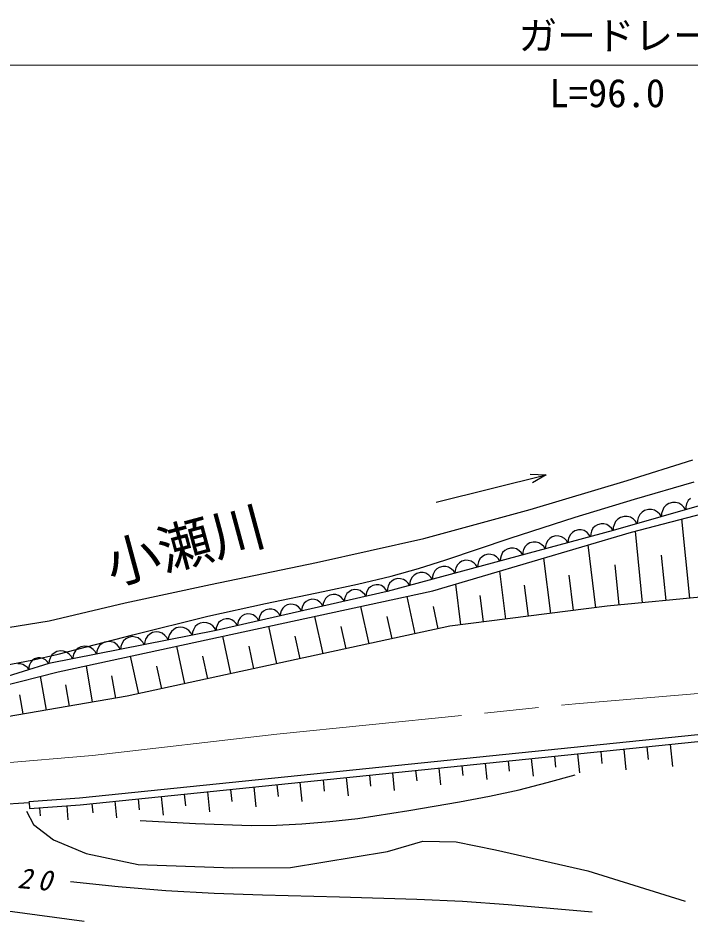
# Model space of a CAD drawing. Units: millimetres, scale not verified. Extents: x 40000 to 680000, y 20000 to 380000.
# Drawn here: x 408440 to 451909, y 250301 to 308424 of the extents above; entities that cross this region are included whole.
import ezdxf
from ezdxf.enums import TextEntityAlignment as Align

# ---------------------------------------------------------------- set-up
doc = ezdxf.new("R2010")
doc.units = ezdxf.units.MM
doc.header["$LTSCALE"] = 1000
doc.linetypes.add('CHAIN', pattern=[18.5, 12, -1.5, 3.5, -1.5])
for name, color, linetype, lineweight in [('M-BGD', 7, 'Continuous', 25), ('M-BMK', 2, 'CHAIN', 13), ('M-BMK-HTXT', 7, 'Continuous', 13)]:
    doc.layers.add(name, color=color, linetype=linetype, lineweight=lineweight)
doc.styles.add('ＭＳ ゴシック', font='')
doc.styles.get('ＭＳ ゴシック').set_extended_font_data('MS Gothic')

msp = doc.modelspace()

# ---------------------------------------------------------------- linework, layer by layer
at = {"layer": 'M-BGD'}
for p, q in [((447835, 278495), (452095, 279831)), ((435486, 277084), (442613, 278865)), ((441571, 276603), (447835, 278495)), ((441573, 278901), (442613, 278865)), ((442613, 278865), (441712, 278346)), ((448322, 277288), (452182, 278401)), ((444478, 276116), (448322, 277288)), ((454755, 277499), (446935, 275244)), ((448114, 275146), (457669, 277652)), ((451932, 277333), (451787, 277190)), ((450223, 276739), (450120, 276523)), ((450368, 276882), (450223, 276739)), ((450534, 276994), (450368, 276882)), ((450777, 277064), (450534, 276994)), ((450977, 277058), (450777, 277064)), ((451177, 277014), (450977, 277058)), ((451379, 276886), (451177, 277014)), ((451517, 276760), (451379, 276886)), ((451627, 276597), (451517, 276760)), ((451638, 276795), (451627, 276597)), ((451684, 276974), (451638, 276795)), ((451787, 277190), (451684, 276974)), ((434684, 274744), (441571, 276603)), ((440283, 274760), (444478, 276116)), ((447406, 276092), (447239, 275980)), ((447649, 276162), (447406, 276092)), ((447849, 276156), (447649, 276162)), ((448049, 276112), (447849, 276156)), ((448251, 275984), (448049, 276112)), ((448658, 276288), (448556, 276072)), ((448803, 276431), (448658, 276288)), ((448970, 276543), (448803, 276431)), ((449213, 276613), (448970, 276543)), ((449413, 276607), (449213, 276613)), ((449613, 276563), (449413, 276607)), ((449815, 276435), (449613, 276563)), ((449952, 276309), (449815, 276435)), ((450063, 276146), (449952, 276309)), ((450074, 276344), (450063, 276146)), ((450120, 276523), (450074, 276344)), ((445768, 275529), (445631, 275398)), ((445925, 275630), (445768, 275529)), ((446152, 275691), (445925, 275630)), ((446338, 275683), (446152, 275691)), ((446523, 275639), (446338, 275683)), ((446709, 275516), (446523, 275639)), ((446835, 275398), (446709, 275516)), ((446992, 275621), (446946, 275442)), ((447094, 275837), (446992, 275621)), ((447239, 275980), (447094, 275837)), ((448388, 275858), (448251, 275984)), ((448499, 275695), (448388, 275858)), ((448510, 275893), (448499, 275695)), ((448556, 276072), (448510, 275893)), ((451886, 270871), (451381, 276002)), ((446935, 275244), (432318, 271298)), ((435263, 271339), (448114, 275146)), ((444169, 275003), (444070, 274804)), ((444306, 275134), (444169, 275003)), ((444463, 275236), (444306, 275134)), ((444690, 275297), (444463, 275236)), ((444877, 275288), (444690, 275297)), ((445061, 275244), (444877, 275288)), ((445247, 275122), (445061, 275244)), ((445373, 275003), (445247, 275122)), ((445473, 274850), (445373, 275003)), ((445486, 275034), (445473, 274850)), ((445532, 275199), (445486, 275034)), ((445631, 275398), (445532, 275199)), ((446935, 275244), (446835, 275398)), ((446946, 275442), (446935, 275244)), ((448840, 270572), (448383, 275216)), ((427744, 273186), (434684, 274744)), ((436117, 273350), (440283, 274760)), ((441383, 274345), (441246, 274214)), ((441540, 274446), (441383, 274345)), ((441767, 274508), (441540, 274446)), ((441953, 274499), (441767, 274508)), ((442138, 274455), (441953, 274499)), ((442324, 274333), (442138, 274455)), ((442609, 274410), (442563, 274244)), ((442708, 274609), (442609, 274410)), ((442845, 274740), (442708, 274609)), ((443002, 274841), (442845, 274740)), ((443228, 274902), (443002, 274841)), ((443415, 274894), (443228, 274902)), ((443599, 274849), (443415, 274894)), ((443785, 274727), (443599, 274849)), ((443911, 274608), (443785, 274727)), ((444012, 274455), (443911, 274608)), ((444025, 274639), (444012, 274455)), ((444070, 274804), (444025, 274639)), ((439784, 273820), (439685, 273620)), ((439922, 273951), (439784, 273820)), ((440078, 274052), (439922, 273951)), ((440305, 274113), (440078, 274052)), ((440492, 274105), (440305, 274113)), ((440676, 274060), (440492, 274105)), ((440862, 273938), (440676, 274060)), ((440988, 273819), (440862, 273938)), ((441088, 273666), (440988, 273819)), ((441101, 273850), (441088, 273666)), ((441147, 274015), (441101, 273850)), ((441246, 274214), (441147, 274015)), ((442450, 274214), (442324, 274333)), ((442550, 274060), (442450, 274214)), ((442563, 274244), (442550, 274060)), ((445827, 270255), (445313, 274316)), ((481622, 273798), (446555, 270347)), ((420895, 271767), (427744, 273186)), ((434356, 272792), (436117, 273350)), ((437155, 273263), (436998, 273161)), ((437382, 273324), (437155, 273263)), ((437568, 273315), (437382, 273324)), ((437753, 273271), (437568, 273315)), ((437939, 273149), (437753, 273271)), ((438224, 273226), (438178, 273060)), ((438323, 273425), (438224, 273226)), ((438460, 273556), (438323, 273425)), ((438617, 273657), (438460, 273556)), ((438843, 273718), (438617, 273657)), ((439030, 273710), (438843, 273718)), ((439214, 273666), (439030, 273710)), ((439400, 273543), (439214, 273666)), ((439526, 273424), (439400, 273543)), ((439627, 273271), (439526, 273424)), ((439640, 273455), (439627, 273271)), ((439685, 273620), (439640, 273455)), ((442916, 269886), (442462, 273472)), ((450363, 270721), (450074, 273654)), ((432588, 272296), (434356, 272792)), ((435399, 272636), (435300, 272436)), ((435537, 272767), (435399, 272636)), ((435694, 272868), (435537, 272767)), ((435920, 272929), (435694, 272868)), ((436107, 272921), (435920, 272929)), ((436291, 272876), (436107, 272921)), ((436477, 272754), (436291, 272876)), ((436603, 272635), (436477, 272754)), ((436703, 272482), (436603, 272635)), ((436716, 272666), (436703, 272482)), ((436762, 272831), (436716, 272666)), ((436861, 273030), (436762, 272831)), ((436998, 273161), (436861, 273030)), ((438065, 273030), (437939, 273149)), ((438165, 272877), (438065, 273030)), ((438178, 273060), (438165, 272877)), ((440005, 269517), (439611, 272627)), ((447317, 270422), (447059, 273038)), ((430392, 271769), (432588, 272296)), ((432770, 272079), (432613, 271978)), ((432997, 272140), (432770, 272079)), ((433183, 272131), (432997, 272140)), ((433368, 272087), (433183, 272131)), ((433554, 271965), (433368, 272087)), ((433839, 272042), (433793, 271877)), ((433938, 272241), (433839, 272042)), ((434075, 272372), (433938, 272241)), ((434232, 272473), (434075, 272372)), ((434458, 272534), (434232, 272473)), ((434645, 272526), (434458, 272534)), ((434829, 272482), (434645, 272526)), ((435015, 272359), (434829, 272482)), ((435142, 272241), (435015, 272359)), ((435242, 272087), (435142, 272241)), ((435255, 272271), (435242, 272087)), ((435300, 272436), (435255, 272271)), ((444372, 270070), (444081, 272364)), ((415368, 270570), (420895, 271767)), ((428191, 271303), (430392, 271769)), ((431103, 271491), (431003, 271308)), ((431236, 271609), (431103, 271491)), ((431387, 271697), (431236, 271609)), ((431602, 271746), (431387, 271697)), ((431776, 271731), (431602, 271746)), ((431947, 271683), (431776, 271731)), ((432117, 271561), (431947, 271683)), ((432230, 271445), (432117, 271561)), ((432318, 271298), (432230, 271445)), ((432331, 271482), (432318, 271298)), ((432377, 271647), (432331, 271482)), ((432476, 271846), (432377, 271647)), ((432613, 271978), (432476, 271846)), ((433680, 271846), (433554, 271965)), ((433780, 271693), (433680, 271846)), ((433793, 271877), (433780, 271693)), ((437094, 269148), (436761, 271783)), ((441461, 269702), (441206, 271710)), ((411033, 266106), (435263, 271339)), ((432318, 271298), (421250, 268780)), ((424440, 270531), (428191, 271303)), ((428336, 270861), (428236, 270679)), ((428469, 270979), (428336, 270861)), ((428620, 271068), (428469, 270979)), ((428835, 271117), (428620, 271068)), ((429009, 271102), (428835, 271117)), ((429180, 271053), (429009, 271102)), ((429350, 270932), (429180, 271053)), ((429463, 270816), (429350, 270932)), ((429619, 270993), (429571, 270840)), ((429720, 271176), (429619, 270993)), ((429853, 271294), (429720, 271176)), ((430004, 271383), (429853, 271294)), ((430218, 271431), (430004, 271383)), ((430393, 271417), (430218, 271431)), ((430564, 271368), (430393, 271417)), ((430733, 271247), (430564, 271368)), ((430847, 271131), (430733, 271247)), ((430935, 270983), (430847, 271131)), ((430954, 271155), (430935, 270983)), ((431003, 271308), (430954, 271155)), ((434132, 268570), (433608, 270982)), ((438550, 269333), (438332, 271056)), ((410468, 269401), (415368, 270570)), ((420715, 269703), (424440, 270531)), ((425702, 270350), (425569, 270232)), ((425853, 270438), (425702, 270350)), ((426068, 270487), (425853, 270438)), ((426242, 270472), (426068, 270487)), ((426413, 270424), (426242, 270472)), ((426583, 270302), (426413, 270424)), ((426696, 270186), (426583, 270302)), ((426852, 270364), (426804, 270211)), ((426953, 270547), (426852, 270364)), ((427086, 270664), (426953, 270547)), ((427237, 270753), (427086, 270664)), ((427451, 270802), (427237, 270753)), ((427626, 270787), (427451, 270802)), ((427797, 270739), (427626, 270787)), ((427966, 270617), (427797, 270739)), ((428080, 270501), (427966, 270617)), ((428168, 270354), (428080, 270501)), ((428187, 270526), (428168, 270354)), ((428236, 270679), (428187, 270526)), ((429551, 270669), (429463, 270816)), ((429571, 270840), (429551, 270669)), ((431153, 267922), (430627, 270338)), ((435622, 268894), (435307, 270340)), ((446555, 270347), (436367, 269056)), ((415869, 268491), (420715, 269703)), ((422935, 269720), (422802, 269602)), ((423086, 269809), (422935, 269720)), ((423301, 269858), (423086, 269809)), ((423475, 269843), (423301, 269858)), ((423646, 269794), (423475, 269843)), ((423816, 269673), (423646, 269794)), ((424085, 269734), (424037, 269581)), ((424186, 269917), (424085, 269734)), ((424319, 270035), (424186, 269917)), ((424470, 270124), (424319, 270035)), ((424684, 270172), (424470, 270124)), ((424859, 270158), (424684, 270172)), ((425030, 270109), (424859, 270158)), ((425199, 269988), (425030, 270109)), ((425313, 269872), (425199, 269988)), ((425401, 269724), (425313, 269872)), ((425420, 269896), (425401, 269724)), ((425469, 270049), (425420, 269896)), ((425569, 270232), (425469, 270049)), ((426784, 270039), (426696, 270186)), ((426804, 270211), (426784, 270039)), ((428173, 267274), (427647, 269694)), ((432642, 268246), (432327, 269695)), ((406848, 268817), (410468, 269401)), ((420059, 269159), (419907, 269032)), ((420229, 269253), (420059, 269159)), ((420469, 269300), (420229, 269253)), ((420662, 269278), (420469, 269300)), ((420850, 269219), (420662, 269278)), ((421035, 269079), (420850, 269219)), ((421419, 269288), (421318, 269105)), ((421552, 269405), (421419, 269288)), ((421703, 269494), (421552, 269405)), ((421917, 269543), (421703, 269494)), ((422092, 269528), (421917, 269543)), ((422263, 269480), (422092, 269528)), ((422432, 269358), (422263, 269480)), ((422546, 269242), (422432, 269358)), ((422634, 269095), (422546, 269242)), ((422653, 269267), (422634, 269095)), ((422702, 269420), (422653, 269267)), ((422802, 269602), (422702, 269420)), ((423929, 269557), (423816, 269673)), ((424017, 269410), (423929, 269557)), ((424037, 269581), (424017, 269410)), ((421250, 268780), (410430, 266638)), ((436367, 269056), (415511, 264521)), ((416968, 268547), (416816, 268420)), ((417138, 268641), (416968, 268547)), ((417377, 268688), (417138, 268641)), ((417570, 268666), (417377, 268688)), ((417759, 268607), (417570, 268666)), ((417943, 268467), (417759, 268607)), ((418362, 268726), (418245, 268527)), ((418513, 268853), (418362, 268726)), ((418683, 268947), (418513, 268853)), ((418923, 268994), (418683, 268947)), ((419116, 268972), (418923, 268994)), ((419305, 268913), (419116, 268972)), ((419489, 268773), (419305, 268913)), ((419612, 268640), (419489, 268773)), ((419705, 268474), (419612, 268640)), ((419731, 268664), (419705, 268474)), ((419790, 268833), (419731, 268664)), ((419907, 269032), (419790, 268833)), ((421157, 268946), (421035, 269079)), ((421250, 268780), (421157, 268946)), ((421270, 268952), (421250, 268780)), ((421318, 269105), (421270, 268952)), ((425194, 266627), (424666, 269051)), ((429663, 267598), (429347, 269049)), ((411042, 267247), (415869, 268491)), ((414046, 268029), (413876, 267935)), ((414286, 268076), (414046, 268029)), ((414479, 268054), (414286, 268076)), ((414667, 267995), (414479, 268054)), ((414852, 267855), (414667, 267995)), ((415270, 268114), (415153, 267915)), ((415422, 268241), (415270, 268114)), ((415592, 268335), (415422, 268241)), ((415832, 268382), (415592, 268335)), ((416025, 268360), (415832, 268382)), ((416213, 268301), (416025, 268360)), ((416397, 268161), (416213, 268301)), ((416520, 268029), (416397, 268161)), ((416613, 267862), (416520, 268029)), ((416640, 268052), (416613, 267862)), ((416699, 268221), (416640, 268052)), ((416816, 268420), (416699, 268221)), ((418066, 268335), (417943, 268467)), ((418159, 268168), (418066, 268335)), ((418186, 268358), (418159, 268168)), ((418245, 268527), (418186, 268358)), ((422214, 265979), (421686, 268407)), ((426683, 266951), (426367, 268404)), ((410955, 267417), (410785, 267323)), ((411194, 267464), (410955, 267417)), ((411387, 267442), (411194, 267464)), ((411576, 267383), (411387, 267442)), ((411760, 267243), (411576, 267383)), ((412179, 267502), (412062, 267303)), ((412330, 267629), (412179, 267502)), ((412501, 267723), (412330, 267629)), ((412740, 267770), (412501, 267723)), ((412933, 267748), (412740, 267770)), ((413122, 267689), (412933, 267748)), ((413306, 267549), (413122, 267689)), ((413429, 267417), (413306, 267549)), ((413522, 267250), (413429, 267417)), ((413548, 267440), (413522, 267250)), ((413607, 267609), (413548, 267440)), ((413724, 267808), (413607, 267609)), ((413876, 267935), (413724, 267808)), ((414974, 267723), (414852, 267855)), ((415067, 267556), (414974, 267723)), ((415094, 267746), (415067, 267556)), ((415153, 267915), (415094, 267746)), ((419235, 265331), (418706, 267763)), ((423704, 266303), (423387, 267758)), ((407630, 266547), (409338, 266867)), ((409382, 266857), (409264, 266736)), ((409338, 266867), (411042, 267247)), ((409519, 266952), (409382, 266857)), ((409719, 267013), (409519, 266952)), ((409885, 267011), (409719, 267013)), ((410051, 266977), (409885, 267011)), ((410220, 266874), (410051, 266977)), ((410336, 266772), (410220, 266874)), ((410457, 266828), (410430, 266638)), ((410516, 266997), (410457, 266828)), ((410633, 267196), (410516, 266997)), ((410785, 267323), (410633, 267196)), ((411883, 267111), (411760, 267243)), ((411976, 266944), (411883, 267111)), ((412003, 267134), (411976, 266944)), ((412062, 267303), (412003, 267134)), ((416255, 264683), (415725, 267120)), ((420725, 265655), (420407, 267113)), ((410430, 266638), (406559, 265451)), ((408595, 266615), (408428, 266617)), ((408760, 266582), (408595, 266615)), ((408930, 266478), (408760, 266582)), ((409046, 266376), (408930, 266478)), ((409140, 266243), (409046, 266376)), ((409146, 266407), (409140, 266243)), ((409181, 266555), (409146, 266407)), ((409264, 266736), (409181, 266555)), ((410430, 266638), (410336, 266772)), ((413267, 264140), (412866, 266502)), ((417745, 265007), (417427, 266468)), ((407305, 265155), (411033, 266106)), ((410275, 263633), (409904, 265818)), ((414763, 264394), (414515, 265851)), ((411771, 263887), (411537, 265264)), ((415511, 264521), (405039, 262745)), ((408779, 263379), (408569, 264617)), ((412427, 257944), (461614, 262991)), ((412466, 257495), (461422, 262519)), ((447626, 261103), (447763, 259770)), ((449122, 261257), (449208, 260427)), ((450619, 261410), (450766, 259978)), ((441641, 260489), (441758, 259355)), ((443138, 260643), (443211, 259933)), ((444634, 260796), (444760, 259563)), ((446130, 260950), (446209, 260180)), ((435657, 259875), (435769, 258784)), ((437153, 260029), (437219, 259389)), ((438649, 260182), (438756, 259140)), ((440145, 260336), (440212, 259685)), ((429672, 259261), (429794, 258072)), ((431168, 259414), (431240, 258716)), ((432664, 259568), (432781, 258428)), ((434160, 259721), (434229, 259052)), ((442676, 258937), (444489, 259429)), ((425183, 258800), (425261, 258043)), ((426679, 258954), (426807, 257716)), ((428176, 259107), (428250, 258379)), ((440857, 258475), (442676, 258937)), ((419198, 258186), (419275, 257437)), ((420695, 258340), (420827, 257047)), ((422191, 258493), (422272, 257706)), ((423687, 258647), (423819, 257360)), ((438935, 258054), (440857, 258475)), ((400531, 257121), (409156, 257653)), ((409148, 257712), (412427, 257944)), ((409156, 257653), (409180, 257263)), ((409180, 257263), (412466, 257495)), ((413214, 257572), (413274, 256985)), ((414710, 257726), (414820, 256655)), ((416206, 257879), (416278, 257182)), ((417702, 258033), (417826, 256827)), ((433718, 257128), (437008, 257694)), ((437008, 257694), (438935, 258054)), ((408997, 257080), (409441, 256228)), ((409842, 257310), (409878, 256796)), ((411591, 257434), (411655, 256525)), ((430432, 256624), (433718, 257128)), ((416334, 256478), (419920, 256291)), ((426790, 256262), (428614, 256413)), ((428614, 256413), (430432, 256624)), ((409441, 256228), (410738, 255228)), ((419920, 256291), (423513, 256165)), ((423513, 256165), (425152, 256183)), ((425152, 256183), (426790, 256262)), ((410738, 255228), (412849, 254338)), ((432335, 254485), (434632, 255151)), ((434632, 255151), (436781, 255114)), ((436781, 255114), (439337, 254595)), ((439337, 254595), (445294, 253224)), ((412849, 254338), (416220, 253634)), ((426074, 253448), (432335, 254485)), ((416220, 253634), (422333, 253411)), ((422333, 253411), (426074, 253448)), ((445294, 253224), (451591, 251260)), ((411845, 252533), (414925, 252219)), ((414925, 252219), (418010, 251964)), ((418010, 251964), (421132, 251791)), ((421132, 251791), (424258, 251677)), ((424258, 251677), (429247, 251553)), ((429247, 251553), (434244, 251401)), ((434244, 251401), (437198, 251254)), ((437198, 251254), (440150, 251046)), ((407764, 250639), (412715, 249972)), ((440150, 251046), (442861, 250818)), ((442861, 250818), (445581, 250571))]:
    msp.add_line(p, q, dxfattribs=at)
at = {"layer": 'M-BMK'}
for p, q in [((444496, 264034), (460637, 265380)), ((425193, 262073), (444496, 264034)), ((413261, 260688), (425193, 262073)), ((403277, 259842), (413261, 260688))]:
    msp.add_line(p, q, dxfattribs=at)
at = {"layer": 'M-BMK-HTXT'}
msp.add_line((401254, 305373), (495201, 305373), dxfattribs=at)

# ---------------------------------------------------------------- texts
at = {"layer": 'M-BGD', "style": 'ＭＳ ゴシック'}
msp.add_text('小瀬川', height=2566, rotation=15.1, dxfattribs=at).set_placement((414701, 270950), align=Align.BOTTOM_LEFT)
at = {"layer": 'M-BGD', "insert": (408367, 252100), "char_height": 1320, "attachment_point": 7, "rotation": 355, "style": 'ＭＳ ゴシック'}
msp.add_mtext('\\T1.44;\\Q15;20', dxfattribs=at)
at = {"layer": 'M-BMK-HTXT', "style": 'ＭＳ ゴシック'}
for s, p in [('ガードレール', (440815, 305814)), ('L=96.0', (442815, 302099))]:
    msp.add_text(s, height=1833, dxfattribs=at).set_placement(p, align=Align.BOTTOM_LEFT)

doc.saveas('drawing.dxf')
